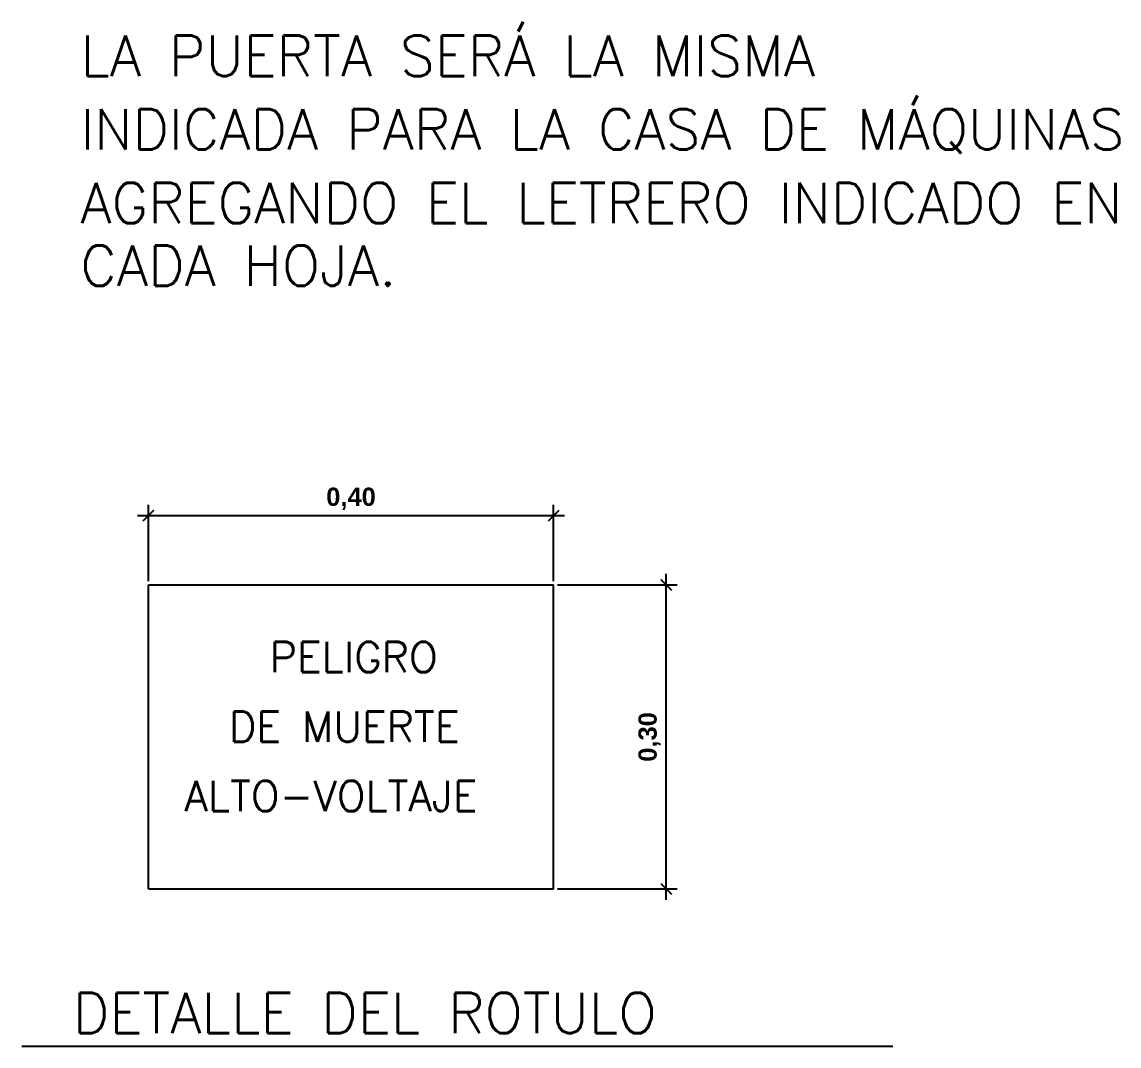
# Model space of a CAD drawing. Extents: x 268 to 383, y 668 to 793.
# Drawn here: x 365.77 to 376.6, y 694.36 to 704.46 of the extents above; entities that cross this region are included whole.
import ezdxf

# ---------------------------------------------------------------- set-up
doc = ezdxf.new("R2010")
doc.units = 0
doc.header["$LTSCALE"] = 0.5
doc.header["$MEASUREMENT"] = 0
doc.layers.get('0').update_dxf_attribs({"linetype": 'CONTINUOUS'})
doc.layers.get('DEFPOINTS').update_dxf_attribs({"linetype": 'CONTINUOUS'})
for name, color, linetype in [('P02', 1, 'CONTINUOUS'), ('P05', 7, 'CONTINUOUS'), ('P06', 7, 'CONTINUOUS')]:
    doc.layers.add(name, color=color, linetype=linetype)
doc.styles.add('ALR4', font='sanssb__.ttf')
doc.styles.add('STYLE2', font='romans.shx')
doc.dimstyles.new('1-50', dxfattribs={"dimscale": 0.6, "dimtxt": 0.18, "dimasz": 0.18, "dimexe": 0.18, "dimexo": 0.0625, "dimgap": 0.09, "dimtad": 1, "dimzin": 4, "dimdsep": 46, "dimtxsty": 'Standard', "dimblk1": 'ARCHTICK', "dimblk2": 'ARCHTICK', "dimsah": 1, "dimcen": 0.09, "dimdle": 0.18, "dimclrd": 6, "dimclre": 6, "dimclrt": 1, "dimadec": 0, "dimazin": 0, "dimtfac": 1, "dimtofl": 0, "dimtmove": 0, "dimatfit": 3, "dimldrblk": 'ARCHTICK', "dimfxl": 0, "dimtolj": 1, "dimtzin": 4, "dimarcsym": 0})

# ---------------------------------------------------------------- blocks, each defined once
blk = doc.blocks.new('_ARCHTICK')
at = {"color": 0, "linetype": 'ByBlock', "const_width": 0.15}
blk.add_lwpolyline([(-0.5, -0.5), (0.5, 0.5)], dxfattribs=at)
blk = doc.blocks.new('*D73')
at = {"layer": 'DEFPOINTS', "color": 0}
for p in [(371.018, 699.59), (367.018, 698.906), (371.018, 698.906)]:
    blk.add_point(p, dxfattribs=at)
at = {"layer": 'P02', "color": 6, "lineweight": -2}
for p, q in [((367.018, 698.944), (367.018, 699.698)), ((371.018, 698.944), (371.018, 699.698)), ((366.91, 699.59), (371.126, 699.59))]:
    blk.add_line(p, q, dxfattribs=at)
at = {"layer": 'P02', "color": 6, "lineweight": -2, "xscale": 0.108, "yscale": 0.108, "zscale": 0.108, "rotation": 180}
blk.add_blockref('_ARCHTICK', (367.018, 699.59), dxfattribs=at)
at = {"layer": 'P02', "color": 6, "lineweight": -2, "xscale": 0.108, "yscale": 0.108, "zscale": 0.108}
blk.add_blockref('_ARCHTICK', (371.018, 699.59), dxfattribs=at)
at = {"layer": 'P02', "color": 1, "insert": (369.018, 699.756), "char_height": 0.18, "attachment_point": 5, "style": 'ALR4'}
blk.add_mtext('\\A1;0,40', dxfattribs=at)
blk = doc.blocks.new('*D74')
at = {"layer": 'DEFPOINTS', "color": 0}
for p in [(371.018, 698.906), (372.13, 698.906), (371.018, 695.906)]:
    blk.add_point(p, dxfattribs=at)
at = {"layer": 'P02', "color": 6, "lineweight": -2}
for p, q in [((372.13, 695.798), (372.13, 699.014)), ((371.055, 698.906), (372.238, 698.906)), ((371.055, 695.906), (372.238, 695.906))]:
    blk.add_line(p, q, dxfattribs=at)
at = {"layer": 'P02', "color": 6, "lineweight": -2, "xscale": 0.108, "yscale": 0.108, "zscale": 0.108}
for p, rotation in [((372.13, 698.906), 90), ((372.13, 695.906), 270)]:
    blk.add_blockref('_ARCHTICK', p, dxfattribs=dict(at, rotation=rotation))
at = {"layer": 'P02', "color": 1, "insert": (371.965, 697.406), "char_height": 0.18, "attachment_point": 5, "rotation": 90, "style": 'ALR4'}
blk.add_mtext('\\A1;0,30', dxfattribs=at)

msp = doc.modelspace()

# ---------------------------------------------------------------- linework, layer by layer
at = {"layer": 'P02'}
for p, q in [((367.018, 695.906), (367.018, 698.906)), ((367.018, 698.906), (371.018, 698.906)), ((371.018, 695.906), (371.018, 698.906)), ((367.018, 695.906), (371.018, 695.906))]:
    msp.add_line(p, q, dxfattribs=at)
at = {"layer": 'P06'}
msp.add_line((365.77, 694.356), (374.367, 694.356), dxfattribs=at)

# ---------------------------------------------------------------- texts
at = {"layer": 'P05', "style": 'STYLE2'}
for s, p in [('PELIGRO', (368.215, 698.044)), ('DE MUERTE', (367.814, 697.358)), ('ALTO-VOLTAJE', (367.374, 696.673))]:
    msp.add_text(s, height=0.3, dxfattribs=at).set_placement(p)
at = {"layer": 'P06', "style": 'STYLE2'}
for s, p in [('LA PUERTA SERÁ LA MISMA', (366.347, 703.928)), ('INDICADA PARA LA CASA DE MÁQUINAS', (366.347, 703.202)), ('AGREGANDO EL LETRERO INDICADO EN ', (366.347, 702.475)), ('CADA HOJA. ', (366.347, 701.857)), ('DETALLE DEL ROTULO', (366.274, 694.482))]:
    msp.add_text(s, height=0.4, dxfattribs=at).set_placement(p)

# ---------------------------------------------------------------- dimensions: what is measured, and where the dimension line sits
at = {"layer": 'P02'}
dim = msp.add_linear_dim(base=(371.018, 699.59), p1=(367.018, 698.906), p2=(371.018, 698.906), text='0,40', dimstyle='1-50', override={"dimtxt": 0.3, "dimtxsty": 'ALR4'}, dxfattribs=at)
dim.commit()
dim.dimension.update_dxf_attribs({"geometry": '*D73', "text_midpoint": (369.018, 699.756)})
dim = msp.add_linear_dim(base=(372.13, 698.906), p1=(371.018, 695.906), p2=(371.018, 698.906), angle=90, text='0,30', dimstyle='1-50', override={"dimtxt": 0.3, "dimtxsty": 'ALR4'}, dxfattribs=at)
dim.commit()
dim.dimension.update_dxf_attribs({"geometry": '*D74', "text_midpoint": (371.965, 697.406)})

doc.saveas('drawing.dxf')
